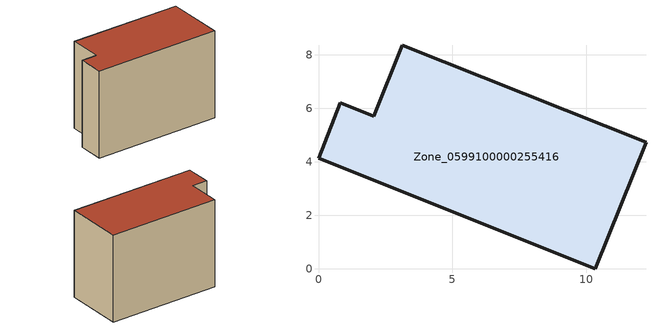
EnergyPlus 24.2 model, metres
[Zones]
Zone_0599100000255416
 floor ground (C_G): 10.35,0 0,4.13 0.82,6.2 2.07,5.7 3.13,8.36 12.24,4.74 z0.51
 wall outside (C_F): 10.35,0 12.24,4.74 3.13,8.36 2.07,5.7 0.82,6.2 0,4.13 10.35,0 z0.51:8.16
 roof outside (C_R): 0,4.13 10.35,0 12.24,4.74 3.13,8.36 2.07,5.7 0.82,6.2 z8.16
[BUILDING]
Pand.0599100000255416: North Axis=0; Terrain=City; Loads Convergence Tolerance Value=0.04; Temperature Convergence Tolerance Value=0.4; Solar Distribution=FullExterior; Maximum Number of Warmup Days=25; Minimum Number of Warmup Days=1
[Site:Location]
Rotterdam.The.Hague.AP_ZH_NLD Design_Conditions: Latitude=51.96; Longitude=4.45; Time Zone=1; Elevation=-4.5
[SITE:GROUNDTEMPERATURE:BUILDINGSURFACE]
18, 18, 18, 18, 18, 18, 18, 18, 18, 18, 18, 18
[MATERIAL] Thermal Absorptance=0.9; Solar Absorptance=0.7; Visible Absorptance=0.7
Name | Roughness | Thickness | Conductivity | Density | Specific Heat
G.TI.1975-1991 | MediumSmooth | 0.15 | 0.288461 | 540 | 1210
F.TI.1975-1991 | Rough | 0.3 | 0.230769 | 1920 | 840
R.TI.1975-1991 | MediumRough | 0.2 | 0.153846 | 1500 | 1000
[CONSTRUCTION]
C_G: G.TI.1975-1991
C_F: F.TI.1975-1991
C_R: R.TI.1975-1991
[ZONE]
Zone_0599100000255416: Type=1; Multiplier=1; Ceiling Height=Autocalculate; Volume=Autocalculate; Floor Area=autocalculate; Part of Total Floor Area=Yes
[ZONEINFILTRATION:DESIGNFLOWRATE]
Infil_Zone_0599100000255416: Zone or ZoneList or Space or SpaceList=Zone_0599100000255416; Schedule=AlwaysOn; Design Flow Rate Calculation Method=Flow/Area; Flow Rate per Floor Area=0.003; Constant Term Coefficient=1; Temperature Term Coefficient=0; Velocity Term Coefficient=0; Velocity Squared Term Coefficient=0
[HVACTEMPLATE:ZONE:IDEALLOADSAIRSYSTEM]
Zone_0599100000255416: Maximum Heating Supply Air Temperature=50; Minimum Cooling Supply Air Temperature=13; Maximum Heating Supply Air Humidity Ratio=0.0156; Minimum Cooling Supply Air Humidity Ratio=0.0077; Heating Limit=NoLimit; Cooling Limit=NoLimit; Dehumidification Control Type=ConstantSensibleHeatRatio; Cooling Sensible Heat Ratio=0.7; Dehumidification Setpoint=60; Humidification Control Type=None; Humidification Setpoint=30; Outdoor Air Method=None; Outdoor Air Flow Rate per Person=0.00944; Outdoor Air Flow Rate per Zone Floor Area=0; Outdoor Air Flow Rate per Zone=0; Demand Controlled Ventilation Type=None; Outdoor Air Economizer Type=NoEconomizer; Heat Recovery Type=None; Sensible Heat Recovery Effectiveness=0.7; Latent Heat Recovery Effectiveness=0.65
[ZONECONTROL:THERMOSTAT]
ThermostatControl_Zone_0599100000255416: Zone or ZoneList=Zone_0599100000255416; Control Type Schedule=DualSetpointControlType; Control 1=Thermostat_Zone_0599100000255416; Temperature Difference Between Cutout And Setpoint=0
[THERMOSTATSETPOINT:DUALSETPOINT]
Thermostat_Zone_0599100000255416: Heating Setpoint Temperature Schedule=HeatingSetpoint_Zone_0599100000255416; Cooling Setpoint Temperature Schedule=CoolingSetpoint_Zone_0599100000255416
[SCHEDULE:COMPACT]
HeatingSetpoint_Zone_0599100000255416: Through: 12/31, For: AllDays, Until: 24:00, 21
CoolingSetpoint_Zone_0599100000255416: Through: 12/31, For: AllDays, Until: 24:00, 24
DualSetpointControlType: Through: 12/31, For: AllDays, Until: 24:00, 4
AlwaysOn: Through: 12/31, For: AllDays, Until: 24:00, 1
